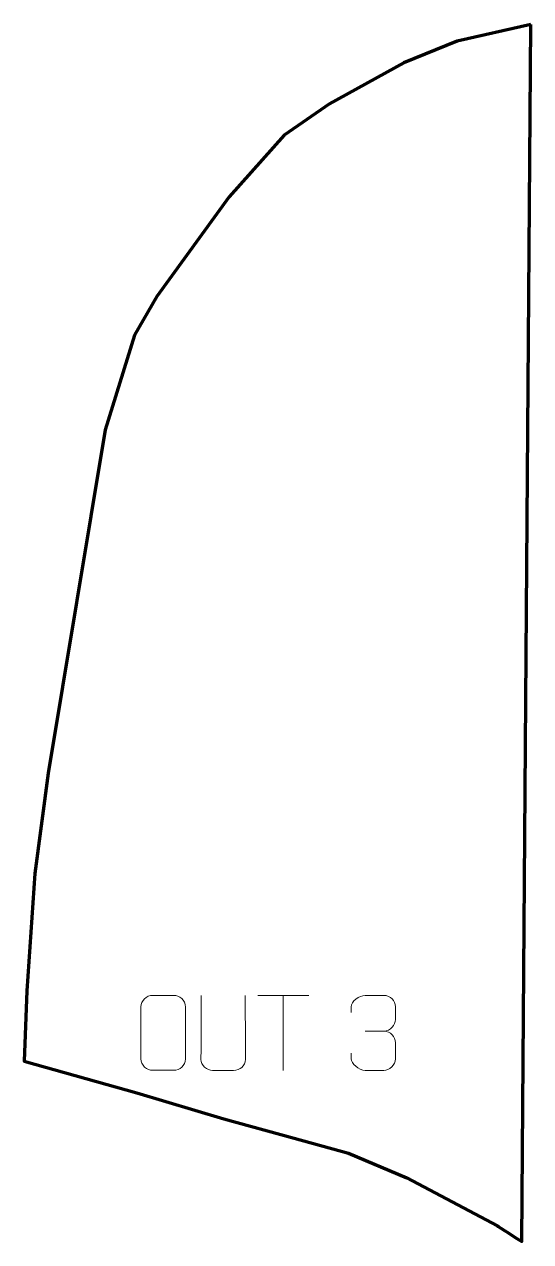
# Model space of a CAD drawing. Header units: millimetres. Extents: x -84 to 84, y -203 to 203.
import ezdxf

# ---------------------------------------------------------------- set-up
doc = ezdxf.new("R2010")
doc.units = ezdxf.units.MM
doc.header["$MEASUREMENT"] = 0
doc.layers.add('layer 1', color=7, linetype='Continuous')
doc.layers.add('layer 2', color=7, linetype='Continuous')

msp = doc.modelspace()

# ---------------------------------------------------------------- linework, layer by layer
at = {"layer": 'layer 1', "color": 250, "lineweight": 9}
for points, knots in [([(-41.5913, -120.9453), (-39.2656, -120.9453), (-36.9395, -120.9453), (-34.6134, -120.9453), (-34.6134, -120.9453), (-32.6668, -120.9097), (-30.6754, -122.4013), (-30.6487, -124.8389), (-30.6487, -124.8389), (-30.6491, -130.5858), (-30.6491, -136.3331), (-30.6487, -142.0808), (-30.6487, -142.0808), (-30.7885, -144.4042), (-32.4657, -145.8838), (-34.6134, -145.8946), (-34.6134, -145.8946), (-36.9453, -145.8942), (-39.2772, -145.8942), (-41.6087, -145.8946), (-41.6087, -145.8946), (-43.5337, -146), (-45.5058, -144.1155), (-45.4946, -142.0982), (-45.4946, -142.0982), (-45.4943, -136.3281), (-45.4943, -130.5584), (-45.4946, -124.7891), (-45.4946, -124.7891), (-45.4904, -122.651), (-43.7437, -120.9318), (-41.5913, -120.9453)], [0, 0, 0, 0, 0.11111111, 0.11111111, 0.11111111, 0.11111111, 0.22222222, 0.22222222, 0.22222222, 0.22222222, 0.33333333, 0.33333333, 0.33333333, 0.33333333, 0.44444444, 0.44444444, 0.44444444, 0.44444444, 0.55555556, 0.55555556, 0.55555556, 0.55555556, 0.66666667, 0.66666667, 0.66666667, 0.66666667, 0.77777778, 0.77777778, 0.77777778, 0.77777778, 1, 1, 1, 1]), ([(-10.7445, -120.9408), (-10.7449, -126.4803), (-10.6491, -136.6821), (-10.6487, -142.2225), (-10.6487, -142.2225), (-10.7885, -144.462), (-12.4657, -145.8882), (-14.6134, -145.8987), (-14.6134, -145.8987), (-16.9453, -145.8983), (-19.2772, -145.8983), (-21.6087, -145.8987), (-21.6087, -145.8987), (-23.5337, -146.0002), (-25.5058, -144.1837), (-25.4946, -142.2392), (-25.4946, -142.2392), (-25.4943, -136.6773), (-25.3989, -126.5019), (-25.3993, -120.9408)], [0, 0, 0, 0, 0.16666667, 0.16666667, 0.16666667, 0.16666667, 0.33333333, 0.33333333, 0.33333333, 0.33333333, 0.5, 0.5, 0.5, 0.5, 0.66666667, 0.66666667, 0.66666667, 0.66666667, 1, 1, 1, 1]), ([(24.5637, -126.6293), (24.5637, -126.6293), (24.5637, -124.7721), (24.5637, -124.7721), (24.5637, -124.7721), (24.5494, -123.0302), (27.2139, -120.9121), (29.273, -120.9348), (29.273, -120.9348), (31.3371, -120.9348), (33.4011, -120.9348), (35.4648, -120.9348), (35.4648, -120.9348), (37.6593, -120.926), (39.2576, -122.7728), (39.302, -124.6849), (39.302, -124.6849), (39.3016, -126.12), (39.3016, -127.5551), (39.302, -128.9906), (39.302, -128.9906), (39.2534, -130.6441), (37.6508, -132.8741), (35.4525, -132.8641), (35.4525, -132.8641), (37.6562, -132.8753), (39.2642, -134.6785), (39.3182, -136.738), (39.3182, -136.738), (39.3178, -138.5227), (39.3178, -140.3074), (39.3182, -142.0925), (39.3182, -142.0925), (39.3283, -144.1539), (37.2734, -145.917), (35.4525, -145.9089), (35.4525, -145.9089), (33.3872, -145.9086), (31.322, -145.9086), (29.2564, -145.9089), (29.2564, -145.9089), (27.0878, -145.8974), (24.5568, -143.4972), (24.5382, -142.0354), (24.5382, -142.0354), (24.5382, -142.0354), (24.5382, -140.1268), (24.5382, -140.1268)], [0, 0, 0, 0, 0.07692308, 0.07692308, 0.07692308, 0.07692308, 0.15384615, 0.15384615, 0.15384615, 0.15384615, 0.23076923, 0.23076923, 0.23076923, 0.23076923, 0.30769231, 0.30769231, 0.30769231, 0.30769231, 0.38461538, 0.38461538, 0.38461538, 0.38461538, 0.46153846, 0.46153846, 0.46153846, 0.46153846, 0.53846154, 0.53846154, 0.53846154, 0.53846154, 0.61538462, 0.61538462, 0.61538462, 0.61538462, 0.69230769, 0.69230769, 0.69230769, 0.69230769, 0.76923077, 0.76923077, 0.76923077, 0.76923077, 0.84615385, 0.84615385, 0.84615385, 0.84615385, 1, 1, 1, 1])]:
    msp.add_open_spline(points, degree=3, knots=knots, dxfattribs=at)
for points in [[(-6.5653, -120.9685), (-6.5653, -120.9685), (10.4219, -120.9685), (10.4219, -120.9685)], [(1.9285, -145.8985), (1.9285, -145.8985), (1.9285, -120.945), (1.9285, -120.945)], [(29.2734, -132.8745), (29.2734, -132.8745), (35.4698, -132.8745), (35.4698, -132.8745)]]:
    msp.add_open_spline(points, degree=3, dxfattribs=at)
at = {"layer": 'layer 2', "color": 230, "lineweight": 200}
msp.add_open_spline([(84.4049, 202.5824), (84.4049, 202.5824), (81.4415, -202.9716), (81.4415, -202.9716), (81.4415, -202.9716), (80.6608, -202.5205), (73.3054, -197.705), (73.3054, -197.705), (73.3054, -197.705), (73.3054, -197.705), (43.1429, -181.6709), (43.1429, -181.6709), (43.1429, -181.6709), (43.1429, -181.6709), (23.6695, -173.5218), (23.6695, -173.5218), (23.6695, -173.5218), (23.6695, -173.5218), (5.572, -168.5476), (5.572, -168.5476), (5.572, -168.5476), (5.572, -168.5476), (-17.9231, -162.0918), (-17.9231, -162.0918), (-17.9231, -162.0918), (-17.9231, -162.0918), (-46.9213, -153.413), (-46.9213, -153.413), (-46.9213, -153.413), (-46.9213, -153.413), (-84.3863, -142.8297), (-84.3863, -142.8297), (-84.3863, -142.8297), (-84.3863, -142.8297), (-83.5396, -119.4406), (-83.5396, -119.4406), (-83.5396, -119.4406), (-83.5396, -119.4406), (-80.8934, -80.2823), (-80.8934, -80.2823), (-80.8934, -80.2823), (-80.8934, -80.2823), (-76.4484, -46.8389), (-76.4484, -46.8389), (-76.4484, -46.8389), (-76.4484, -46.8389), (-57.3984, 67.4613), (-57.3984, 67.4613), (-57.3984, 67.4613), (-57.3984, 67.4613), (-47.6617, 98.9997), (-47.6617, 98.9997), (-47.6617, 98.9997), (-47.6617, 98.9997), (-40.2533, 111.9115), (-40.2533, 111.9115), (-40.2533, 111.9115), (-40.2533, 111.9115), (-16.1362, 145.0711), (-16.1362, 145.0711), (-16.1362, 145.0711), (-16.1362, 145.0711), (2.286, 165.6902), (2.286, 165.6902), (2.286, 165.6902), (2.286, 165.6902), (17.3202, 176.0466), (17.3202, 176.0466), (17.3202, 176.0466), (17.3202, 176.0466), (42.0856, 189.805), (42.0856, 189.805), (42.0856, 189.805), (42.0856, 189.805), (59.8656, 197.0017), (59.8656, 197.0017), (59.8656, 197.0017), (59.8656, 197.0017), (84.4049, 202.5824), (84.4049, 202.5824)], degree=3, knots=[0, 0, 0, 0, 0.04761905, 0.04761905, 0.04761905, 0.04761905, 0.0952381, 0.0952381, 0.0952381, 0.0952381, 0.14285714, 0.14285714, 0.14285714, 0.14285714, 0.19047619, 0.19047619, 0.19047619, 0.19047619, 0.23809524, 0.23809524, 0.23809524, 0.23809524, 0.28571429, 0.28571429, 0.28571429, 0.28571429, 0.33333333, 0.33333333, 0.33333333, 0.33333333, 0.38095238, 0.38095238, 0.38095238, 0.38095238, 0.42857143, 0.42857143, 0.42857143, 0.42857143, 0.47619048, 0.47619048, 0.47619048, 0.47619048, 0.52380952, 0.52380952, 0.52380952, 0.52380952, 0.57142857, 0.57142857, 0.57142857, 0.57142857, 0.61904762, 0.61904762, 0.61904762, 0.61904762, 0.66666667, 0.66666667, 0.66666667, 0.66666667, 0.71428571, 0.71428571, 0.71428571, 0.71428571, 0.76190476, 0.76190476, 0.76190476, 0.76190476, 0.80952381, 0.80952381, 0.80952381, 0.80952381, 0.85714286, 0.85714286, 0.85714286, 0.85714286, 0.9047619, 0.9047619, 0.9047619, 0.9047619, 1, 1, 1, 1], dxfattribs=at)

doc.saveas('drawing.dxf')
